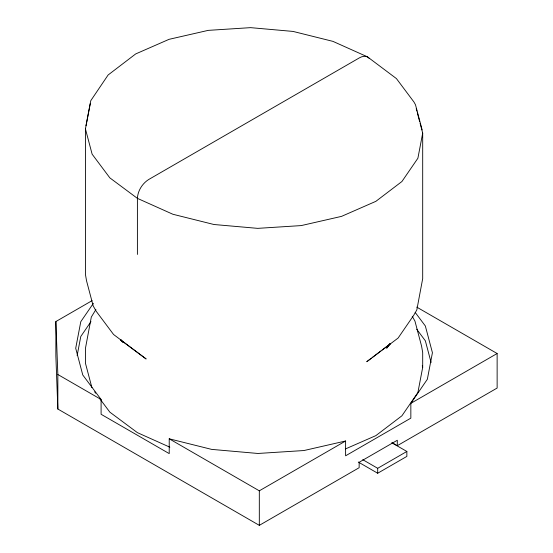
<?xml version="1.0" encoding="UTF-8"?>
<svg xmlns="http://www.w3.org/2000/svg" width="553" height="553" viewBox="0 0 553 553"><rect width="100%" height="100%" fill="white"/><g stroke="black" fill="none" stroke-linecap="round" stroke-linejoin="round"><path stroke-width="0.83" d="M85.985 125.718L90.775 100.674L108.112 74.994L135.679 53.938L169.059 39.325L208.232 30.367L250.599 27.65L293.062 31.424L332.941 41.371L367.441 56.828L396.425 78.588L413.921 101.973L415.476 104.724L422.139 129.914M120.9 339.59L122.911 342.286L120.651 340.012L146.144 358.973L113.565 334.489L96.298 311.408L93.181 305.906L86.538 280.8L85.432 274.406L85.432 128.904L90.236 103.777M77.137 355.593L80.786 336.487L90.975 321.632M420.107 123.326L422.692 133.107L417.895 158.234L401.927 181.508L375.881 201.333L341.533 216.375L301.226 225.589L257.705 228.361L213.935 224.504L172.902 214.267L137.4 198.361L109.847 177.866L92.123 154.169L85.432 128.904M412.22 316.281L414.944 321.093L421.593 346.199L422.692 352.593L422.692 367.392L417.895 392.519L401.927 415.787L375.881 435.619L345.438 448.946M93.402 303.3L80.786 321.694L75.706 348.266L82.777 374.996L101.095 399.48L101.095 414.273L169.218 453.605L169.218 438.805L211.626 449.382L257.919 453.467L303.95 450.536L345.604 441.004L345.604 455.803L410.844 418.137L410.844 403.344L427.345 379.289L432.425 352.717L425.347 325.987L415.172 312.383M95.918 309.507L91.314 317.056L85.432 348.39L85.432 363.183L91.909 387.639M390.024 343.344L386.685 348.21L390.266 343.938M371.436 358.157L366.75 361.724L398.112 338.035L413.672 315.369L416.817 309.943L422.692 278.608L422.692 133.107M372.777 357.141L380.81 351.024M382.144 350.008L390.176 343.89M392.084 442.683L397.296 445.69L397.296 440.264L359.153 462.28L359.153 467.707L259.316 525.35L57.851 409.033L55.867 356.084L55.867 321.556L92.109 300.632M169.218 438.805L259.316 490.822L345.604 441.004M410.844 403.344L497.133 353.519L497.133 388.047L397.296 445.69M362.754 459.674L377.692 468.301L406.863 451.462L406.863 456.398L377.692 473.237L358.275 462.025M169.819 447.17L137.4 432.646L109.847 412.144L99.72 398.609M416.713 307.095L497.133 353.519M391.925 442.835L406.863 451.462M55.867 321.556L57.851 374.512L101.095 399.48M369.224 58.355C366.812 55.335 362.471 56.047 359.512 57.795L148.619 179.552C142.259 183.617 137.794 190.778 137.4 198.361L137.4 254.442M416.699 329.222L425.347 340.786L431.098 362.498M94.653 391.842L95.669 393.19M416.222 108.658L416.872 111.098M417.301 112.729L419.672 121.695M422.264 365.761L422.692 367.392M377.692 468.301L377.692 473.237M259.316 490.822L259.316 525.35M57.851 374.512L57.851 409.033"/></g></svg>
